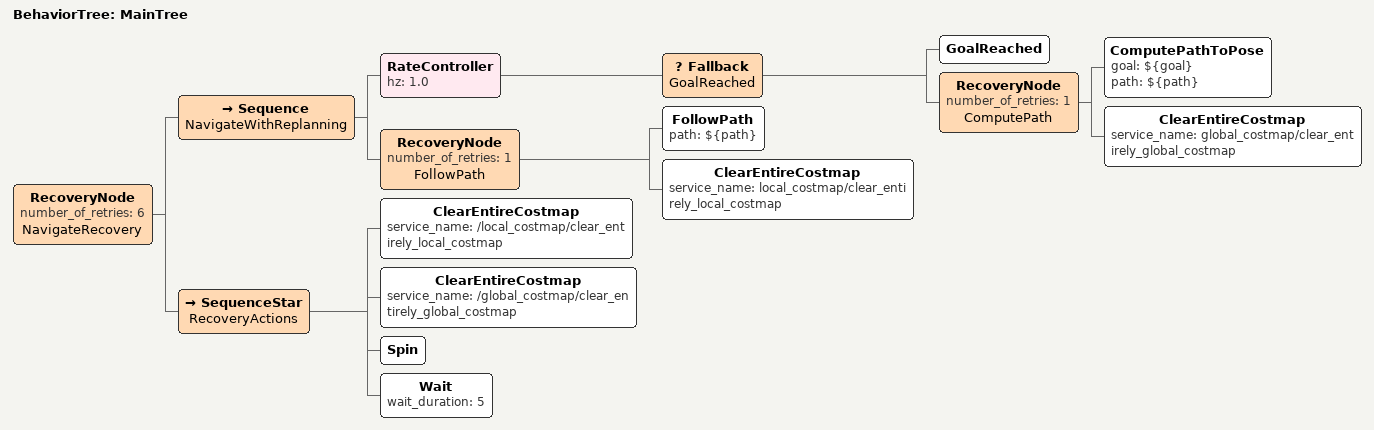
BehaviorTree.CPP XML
<!--
  This Behavior Tree replans the global path periodically at 1 Hz and it also has
  recovery actions.
-->
<root main_tree_to_execute="MainTree">
  <BehaviorTree ID="MainTree">
    <RecoveryNode number_of_retries="6" name="NavigateRecovery">
      <Sequence name="NavigateWithReplanning">
        <RateController hz="1.0">
          <Fallback name="GoalReached">
            <GoalReached/>
            <RecoveryNode number_of_retries="1" name="ComputePath">
              <ComputePathToPose goal="${goal}" path="${path}"/>
              <ClearEntireCostmap service_name="global_costmap/clear_entirely_global_costmap"/>
            </RecoveryNode>
          </Fallback>
        </RateController>
        <RecoveryNode number_of_retries="1" name="FollowPath">
          <FollowPath path="${path}"/>
          <ClearEntireCostmap service_name="local_costmap/clear_entirely_local_costmap"/>
        </RecoveryNode>
      </Sequence>
      <SequenceStar name="RecoveryActions">
        <ClearEntireCostmap service_name="/local_costmap/clear_entirely_local_costmap"/>
        <ClearEntireCostmap service_name="/global_costmap/clear_entirely_global_costmap"/>
        <Spin/>
        <Wait wait_duration="5"/>
      </SequenceStar>
    </RecoveryNode>
  </BehaviorTree>
</root>
